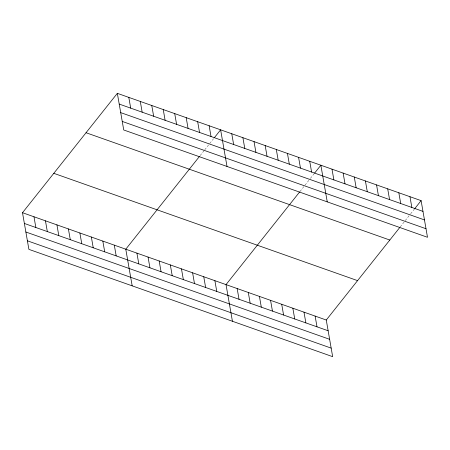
<?xml version="1.0" encoding="UTF-8"?>
<svg xmlns="http://www.w3.org/2000/svg" width="450" height="450" viewBox="0 0 450 450"><rect width="100%" height="100%" fill="white"/><g stroke="black" fill="none" stroke-linecap="round" stroke-linejoin="round"><path stroke-width="0.34" stroke-dasharray="2.25 1.69" d="M200.171 155.559L204.345 150.306M204.761 149.777L209.351 144M209.773 143.477L213.941 138.223M299.998 191.492L304.588 185.715M305.004 185.192L310.011 178.886M310.433 178.363L314.184 173.632M400.241 226.907L404.831 221.124M405.248 220.601L410.254 214.296M410.67 213.773L414.428 209.042"/><path stroke-width="0.67" d="M399.825 227.43L326.267 320.023L332.662 356.664L28.896 249.362L22.5 212.715L117.337 93.336L421.104 200.638L427.5 237.285L123.733 129.977L117.337 93.336M199.339 156.606L125.781 249.199L132.176 285.846M214.363 137.7L220.618 129.819L227.014 166.461M299.582 192.021L226.024 284.614L232.419 321.255M314.601 173.109L320.861 165.229L327.257 201.87M414.844 208.519L421.104 200.638M119.216 104.074L422.978 211.382M120.707 112.624L424.474 219.926M122.242 121.427L426.009 228.735M86.046 132.733L389.807 240.036M53.797 173.323L357.564 280.626M22.5 212.715L326.267 320.023M24.373 223.459L328.14 330.761M25.864 232.003L329.631 339.311M27.405 240.812L331.166 348.12M409.967 196.706L411.84 207.444M398.829 192.769L400.702 203.513M387.692 188.837L389.565 199.575M376.554 184.899L378.428 195.643M365.417 180.968L367.29 191.706M354.279 177.03L356.152 187.774M343.136 173.098L345.015 183.836M331.999 169.166L333.877 179.904M309.724 161.297L311.597 172.035M298.586 157.359L300.459 168.103M287.449 153.428L289.322 164.166M315.124 316.086L317.002 326.829M276.311 149.49L278.184 160.234M303.986 312.154L305.865 322.892M265.174 145.558L267.047 156.296M292.849 308.222L294.728 318.96M254.036 141.621L255.909 152.364M281.711 304.284L283.584 315.022M242.899 137.689L244.772 148.427M270.574 300.353L272.447 311.091M231.756 133.751L233.634 144.495M259.436 296.415L261.309 307.159M248.299 292.483L250.172 303.221M209.143 125.764L211.022 136.507M237.161 288.546L239.034 299.289M197.668 121.708L199.541 132.452M214.886 280.676L216.759 291.42M186.193 117.658L188.066 128.396M203.749 276.744L205.622 287.483M174.718 113.603L176.591 124.346M192.606 272.807L194.484 283.551M163.243 109.547L165.116 120.291M181.468 268.875L183.347 279.613M151.768 105.497L153.641 116.235M170.331 264.938L172.209 275.681M140.293 101.441L142.166 112.179M159.193 261.006L161.066 271.744M128.818 97.386L130.691 108.129M148.056 257.068L149.929 267.812M136.918 253.136L138.791 263.874M114.306 245.149L116.179 255.887M102.831 241.093L104.704 251.831M91.356 237.037L93.229 247.781M79.875 232.987L81.754 243.726M68.4 228.932L70.279 239.67M56.925 224.876L58.804 235.62M45.45 220.826L47.323 231.564M33.975 216.771L35.848 227.509"/></g></svg>
